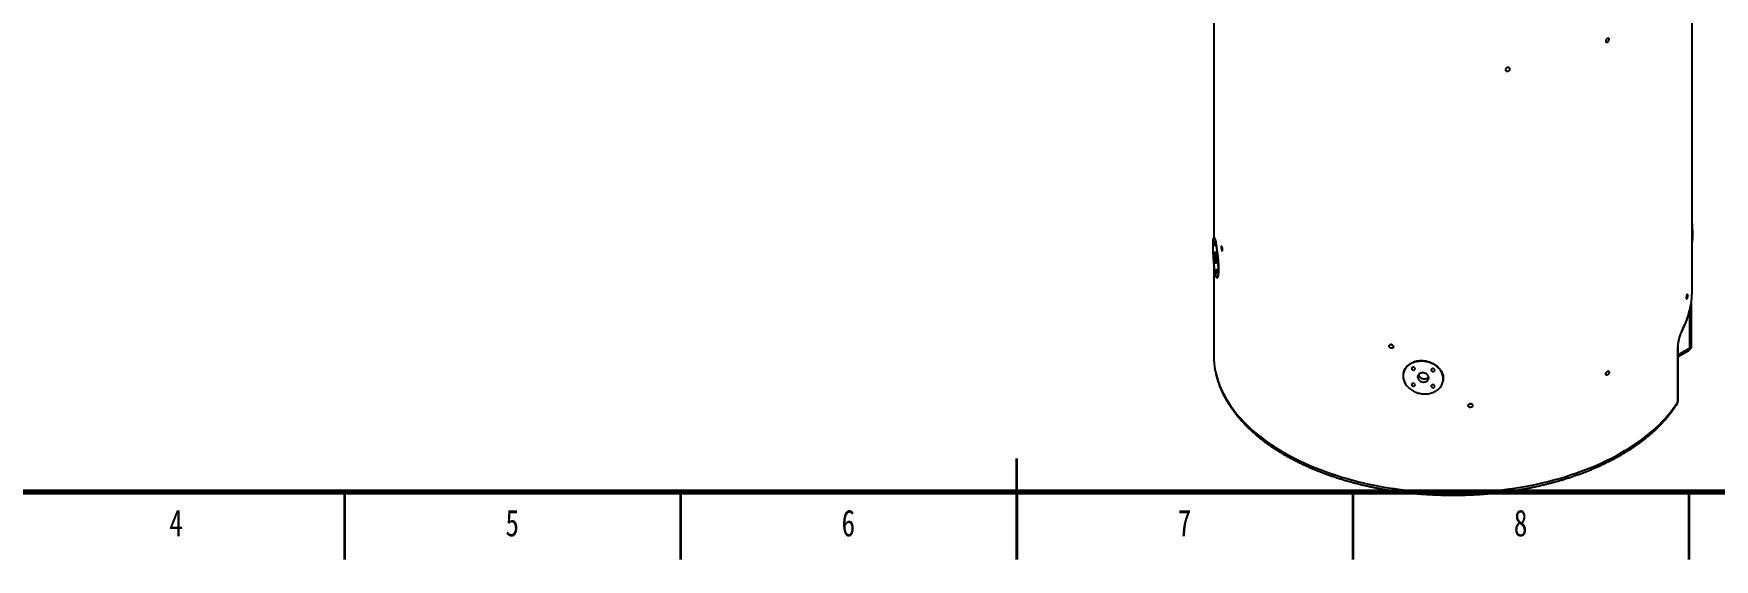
# Model space of a CAD drawing. Header units: millimetres. Extents: x -12403 to 8666, y -15213 to 13435.
# Drawn here: x -5030 to 2696, y -6254 to -3836 of the extents above; entities that cross this region are included whole.
import ezdxf

# ---------------------------------------------------------------- set-up
doc = ezdxf.new("R2010")
doc.units = ezdxf.units.MM
doc.styles.add('SLDTEXTSTYLE1', font='TXT', dxfattribs={"width": 0.75})

msp = doc.modelspace()

# ---------------------------------------------------------------- linework, layer by layer
at = {"color": 7, "linetype": 'Continuous', "lineweight": 25}
for p, q in [((394.31, -3110.87), (394.31, -4775.94)), ((2593.36, -5018.62), (2593.36, -3110.87)), ((2210.09, -3858.74), (2210.08, -3858.73)), ((2198.47, -3875.75), (2198.49, -3875.76)), ((1736.33, -4004.51), (1736.34, -4004.53)), ((1755.42, -3996.75), (1755.41, -3996.73)), ((397.46, -4773.61), (396.15, -4773.7)), ((429.85, -4814.45), (429.83, -4814.45)), ((432.96, -4834.81), (432.98, -4834.81)), ((394.31, -4877.87), (394.31, -5312.98)), ((409.51, -4958.62), (410.82, -4958.53)), ((2568.07, -5055.66), (2569.05, -5055.78)), ((2571.56, -5035.33), (2570.58, -5035.21)), ((2590.85, -5270.57), (2590.85, -5062.42)), ((394.31, -5312.98), (394.37, -5319.26)), ((1201.36, -5270.17), (1201.35, -5270.2)), ((1220.05, -5278.83), (1220.06, -5278.81)), ((2527.56, -5529.27), (2527.56, -5276.96)), ((2529.1, -5524.2), (2529.1, -5271.89)), ((2529.1, -5321.09), (2577.97, -5292.88)), ((1267.16, -5395.35), (1266.69, -5397.52)), ((2198.47, -5406.43), (2198.49, -5406.44)), ((2210.09, -5389.42), (2210.08, -5389.41)), ((1447.89, -5436.8), (1448.36, -5434.64)), ((1564.33, -5547.8), (1564.33, -5547.82)), ((1584.77, -5545.22), (1584.76, -5545.19))]:
    msp.add_line(p, q, dxfattribs=at)
at = {"color": 8, "linetype": 'Continuous', "lineweight": 25}
for p, q in [((2583.31, -5281.09), (2583.31, -5106.23)), ((2529.1, -5312.38), (2583.31, -5281.09))]:
    msp.add_line(p, q, dxfattribs=at)
at = {"color": 7, "linetype": 'Continuous', "lineweight": 35}
for p, q in [((-511.06, -6253.77), (-511.06, -5790.27)), ((-3601.06, -5944.77), (-3601.06, -6253.77)), ((-2056.06, -5944.77), (-2056.06, -6253.77)), ((-511.06, -5944.77), (-511.06, -6253.77)), ((1033.94, -5944.77), (1033.94, -6253.77)), ((2578.94, -5944.77), (2578.94, -6253.77))]:
    msp.add_line(p, q, dxfattribs=at)
at = {"color": 7, "linetype": 'Continuous', "lineweight": 70}
msp.add_line((8357.24, -5944.77), (-9379.36, -5944.77), dxfattribs=at)
at = {"color": 7, "linetype": 'Continuous', "lineweight": 25, "flags": 128}
for points in [[(2204.29, -3858.84), (2202.76, -3859.75), (2201.28, -3860.95), (2199.92, -3862.39), (2198.73, -3864.02), (2197.75, -3865.77), (2197.03, -3867.58), (2196.58, -3869.37), (2196.43, -3871.09), (2196.58, -3872.66), (2197.03, -3874.02), (2197.75, -3875.11), (2198.73, -3875.91), (2199.92, -3876.37), (2201.28, -3876.49), (2202.76, -3876.25), (2204.29, -3875.66)], [(2204.29, -3875.66), (2205.82, -3874.75), (2207.3, -3873.55), (2208.66, -3872.11), (2209.85, -3870.48), (2210.83, -3868.73), (2211.55, -3866.92), (2212, -3865.12), (2212.15, -3863.41), (2212, -3861.84), (2211.55, -3860.48), (2210.83, -3859.38), (2209.85, -3858.58), (2208.66, -3858.12), (2207.3, -3858.01), (2205.82, -3858.25), (2204.29, -3858.84)], [(1745.88, -3992.23), (1743.92, -3992.66), (1742.04, -3993.39), (1740.31, -3994.41), (1738.79, -3995.66), (1737.54, -3997.1), (1736.62, -3998.68), (1736.05, -4000.34), (1735.85, -4002.01), (1736.05, -4003.62), (1736.62, -4005.12), (1737.54, -4006.45), (1738.79, -4007.55), (1740.31, -4008.39), (1742.04, -4008.94), (1743.92, -4009.16), (1745.88, -4009.05)], [(1745.88, -4009.05), (1747.84, -4008.63), (1749.72, -4007.89), (1751.45, -4006.88), (1752.97, -4005.63), (1754.22, -4004.18), (1755.14, -4002.6), (1755.71, -4000.95), (1755.91, -3999.28), (1755.71, -3997.67), (1755.14, -3996.17), (1754.22, -3994.84), (1752.97, -3993.73), (1751.45, -3992.89), (1749.72, -3992.35), (1747.84, -3992.13), (1745.88, -3992.23)], [(2593.36, -4798.73), (2593.72, -4797.67), (2594.17, -4795.96), (2594.57, -4793.9), (2594.94, -4791.5), (2595.27, -4788.78), (2595.56, -4785.74), (2595.8, -4782.4), (2596, -4778.76), (2596.16, -4774.85), (2596.27, -4770.67), (2596.34, -4766.25), (2596.36, -4761.61), (2596.34, -4756.75), (2596.27, -4751.7), (2596.16, -4746.48), (2596, -4741.11), (2595.8, -4735.62), (2595.56, -4730.01), (2595.27, -4724.32), (2594.94, -4718.57), (2594.57, -4712.78), (2594.17, -4706.97), (2593.72, -4701.17), (2593.36, -4696.8)], [(402.83, -4941.86), (402.1, -4938.37), (401.38, -4934.6), (400.67, -4930.57), (399.96, -4926.27), (399.27, -4921.74), (398.59, -4916.99), (397.92, -4912.04), (397.28, -4906.91), (396.66, -4901.62), (396.06, -4896.19), (395.49, -4890.64), (394.95, -4884.99), (394.43, -4879.27), (393.96, -4873.5), (393.51, -4867.69), (393.11, -4861.89), (392.74, -4856.1), (392.41, -4850.34), (392.12, -4844.66), (391.88, -4839.05), (391.68, -4833.55), (391.52, -4828.19), (391.4, -4822.97), (391.34, -4817.92), (391.31, -4813.06), (391.34, -4808.41), (391.4, -4803.99), (391.52, -4799.82), (391.68, -4795.91), (391.88, -4792.27), (392.12, -4788.93), (392.41, -4785.89), (392.74, -4783.16), (393.11, -4780.77), (393.51, -4778.71), (393.96, -4777), (394.43, -4775.64), (394.95, -4774.63), (395.49, -4773.99), (396.06, -4773.71), (396.66, -4773.8), (397.28, -4774.25), (397.92, -4775.06), (398.59, -4776.24), (399.27, -4777.76), (399.96, -4779.64), (400.67, -4781.86), (401.38, -4784.41), (402.1, -4787.28), (402.83, -4790.47)], [(396.15, -4798.2), (396.17, -4796.86), (396.24, -4795.81), (396.36, -4795.09), (396.51, -4794.74), (396.69, -4794.76), (396.9, -4795.17), (397.12, -4795.94), (397.34, -4797.04), (397.55, -4798.42), (397.75, -4800), (397.92, -4801.72), (398.05, -4803.49), (398.14, -4805.24), (398.19, -4806.88), (398.19, -4808.34), (398.14, -4809.54), (398.05, -4810.43), (397.92, -4810.97), (397.75, -4811.14), (397.55, -4810.92), (397.34, -4810.32), (397.12, -4809.38), (396.9, -4808.14), (396.69, -4806.65), (396.51, -4804.99), (396.36, -4803.23), (396.24, -4801.46), (396.17, -4799.76), (396.15, -4798.2)], [(399.63, -4851.41), (399.65, -4849.03), (399.72, -4846.89), (399.83, -4845.01), (399.98, -4843.44), (400.17, -4842.18), (400.4, -4841.26), (400.67, -4840.69), (400.96, -4840.48), (401.28, -4840.63), (401.62, -4841.13), (401.98, -4841.99), (402.35, -4843.19), (402.73, -4844.71), (403.11, -4846.53), (403.48, -4848.63), (403.85, -4850.97), (404.2, -4853.52), (404.53, -4856.26), (404.84, -4859.13), (405.12, -4862.1), (405.37, -4865.13), (405.58, -4868.17), (405.75, -4871.18), (405.88, -4874.13), (405.97, -4876.96), (406.02, -4879.64), (406.02, -4882.13), (405.97, -4884.4), (405.88, -4886.41), (405.75, -4888.14), (405.58, -4889.56), (405.37, -4890.65), (405.12, -4891.39), (404.84, -4891.78), (404.53, -4891.82), (404.2, -4891.49), (403.85, -4890.8), (403.48, -4889.78), (403.11, -4888.42), (402.73, -4886.74), (402.35, -4884.78), (401.98, -4882.56), (401.62, -4880.1), (401.28, -4877.45), (400.96, -4874.65), (400.67, -4871.72), (400.4, -4868.72), (400.17, -4865.67), (399.98, -4862.64), (399.83, -4859.66), (399.72, -4856.76), (399.65, -4854), (399.63, -4851.41)], [(402.83, -4790.47), (403.55, -4793.95), (404.27, -4797.72), (404.98, -4801.76), (405.69, -4806.05), (406.38, -4810.58), (407.06, -4815.33), (407.73, -4820.28), (408.37, -4825.41), (408.99, -4830.71), (409.59, -4836.14), (410.16, -4841.69), (410.71, -4847.33), (411.22, -4853.06), (411.7, -4858.83), (412.14, -4864.63), (412.55, -4870.44), (412.91, -4876.23), (413.24, -4881.98), (413.53, -4887.67), (413.77, -4893.27), (413.98, -4898.77), (414.13, -4904.14), (414.25, -4909.36), (414.32, -4914.41), (414.34, -4919.26), (414.32, -4923.91), (414.25, -4928.33), (414.13, -4932.51), (413.98, -4936.42), (413.77, -4940.05), (413.53, -4943.4), (413.24, -4946.44), (412.91, -4949.16), (412.55, -4951.56), (412.14, -4953.61), (411.7, -4955.33), (411.22, -4956.69), (410.71, -4957.69), (410.16, -4958.33), (409.59, -4958.61), (408.99, -4958.53), (408.37, -4958.07), (407.73, -4957.26), (407.06, -4956.09), (406.38, -4954.56), (405.69, -4952.68), (404.98, -4950.47), (404.27, -4947.91), (403.55, -4945.04), (402.83, -4941.86)], [(407.46, -4850.35), (407.48, -4849.01), (407.55, -4847.96), (407.66, -4847.24), (407.82, -4846.88), (408, -4846.91), (408.21, -4847.32), (408.42, -4848.09), (408.64, -4849.19), (408.86, -4850.56), (409.05, -4852.15), (409.22, -4853.87), (409.36, -4855.64), (409.45, -4857.39), (409.5, -4859.03), (409.5, -4860.49), (409.45, -4861.69), (409.36, -4862.58), (409.22, -4863.12), (409.05, -4863.29), (408.86, -4863.07), (408.64, -4862.47), (408.42, -4861.53), (408.21, -4860.29), (408, -4858.8), (407.82, -4857.14), (407.66, -4855.38), (407.55, -4853.61), (407.48, -4851.9), (407.46, -4850.35)], [(431.4, -4816.22), (430.88, -4815.26), (430.38, -4814.66), (429.92, -4814.45), (429.52, -4814.62), (429.19, -4815.18), (428.94, -4816.11), (428.79, -4817.36), (428.74, -4818.89), (428.79, -4820.64), (428.94, -4822.54), (429.19, -4824.53), (429.52, -4826.52), (429.92, -4828.43), (430.38, -4830.2), (430.88, -4831.76), (431.4, -4833.04)], [(431.4, -4833.04), (431.91, -4834), (432.41, -4834.6), (432.87, -4834.82), (433.27, -4834.64), (433.6, -4834.08), (433.85, -4833.16), (434, -4831.91), (434.05, -4830.38), (434, -4828.63), (433.85, -4826.72), (433.6, -4824.74), (433.27, -4822.75), (432.87, -4820.83), (432.41, -4819.06), (431.91, -4817.5), (431.4, -4816.22)], [(396.15, -4872.54), (396.17, -4871.2), (396.24, -4870.15), (396.36, -4869.43), (396.51, -4869.07), (396.69, -4869.1), (396.9, -4869.51), (397.12, -4870.28), (397.34, -4871.38), (397.55, -4872.75), (397.75, -4874.34), (397.92, -4876.06), (398.05, -4877.83), (398.14, -4879.58), (398.19, -4881.22), (398.19, -4882.68), (398.14, -4883.88), (398.05, -4884.77), (397.92, -4885.31), (397.75, -4885.47), (397.55, -4885.25), (397.34, -4884.66), (397.12, -4883.72), (396.9, -4882.48), (396.69, -4880.99), (396.51, -4879.33), (396.36, -4877.57), (396.24, -4875.8), (396.17, -4874.09), (396.15, -4872.54)], [(407.46, -4924.69), (407.48, -4923.35), (407.55, -4922.3), (407.66, -4921.58), (407.82, -4921.22), (408, -4921.25), (408.21, -4921.66), (408.42, -4922.43), (408.64, -4923.53), (408.86, -4924.9), (409.05, -4926.49), (409.22, -4928.21), (409.36, -4929.98), (409.45, -4931.73), (409.5, -4933.37), (409.5, -4934.83), (409.45, -4936.03), (409.36, -4936.92), (409.22, -4937.46), (409.05, -4937.62), (408.86, -4937.4), (408.64, -4936.81), (408.42, -4935.87), (408.21, -4934.63), (408, -4933.14), (407.82, -4931.48), (407.66, -4929.72), (407.55, -4927.95), (407.48, -4926.24), (407.46, -4924.69)], [(2568.16, -5051.37), (2568.2, -5049.68), (2568.32, -5047.83), (2568.5, -5045.9), (2568.76, -5043.96), (2569.06, -5042.08), (2569.42, -5040.32), (2569.8, -5038.76), (2570.2, -5037.43), (2570.61, -5036.41), (2571.01, -5035.71), (2571.38, -5035.37), (2571.71, -5035.39), (2571.99, -5035.79), (2572.21, -5036.53), (2572.36, -5037.61), (2572.44, -5038.97), (2572.44, -5040.57), (2572.36, -5042.35), (2572.21, -5044.24), (2571.99, -5046.18), (2571.71, -5048.1), (2571.38, -5049.93), (2571.01, -5051.6), (2570.61, -5053.05), (2570.2, -5054.24), (2569.8, -5055.1), (2569.42, -5055.62), (2569.06, -5055.78), (2568.76, -5055.57), (2568.5, -5055), (2568.32, -5054.08), (2568.2, -5052.86), (2568.16, -5051.37)], [(1210.7, -5282.92), (1208.76, -5282.46), (1206.89, -5281.7), (1205.17, -5280.66), (1203.66, -5279.38), (1202.42, -5277.91), (1201.5, -5276.32), (1200.94, -5274.65), (1200.75, -5272.98), (1200.94, -5271.37), (1201.5, -5269.88), (1202.42, -5268.57), (1203.66, -5267.48), (1205.17, -5266.67), (1206.89, -5266.16), (1208.76, -5265.97), (1210.7, -5266.1)], [(1210.7, -5266.1), (1212.64, -5266.56), (1214.51, -5267.33), (1216.23, -5268.37), (1217.74, -5269.65), (1218.97, -5271.11), (1219.89, -5272.71), (1220.46, -5274.38), (1220.65, -5276.05), (1220.46, -5277.66), (1219.89, -5279.15), (1218.97, -5280.46), (1217.74, -5281.54), (1216.23, -5282.36), (1214.51, -5282.87), (1212.64, -5283.06), (1210.7, -5282.92)], [(1357.29, -5341.47), (1351.51, -5341.2), (1345.76, -5341.23), (1340.05, -5341.56), (1334.41, -5342.19), (1328.87, -5343.12), (1323.43, -5344.34), (1318.13, -5345.84), (1312.98, -5347.63), (1308, -5349.69), (1303.22, -5352.02), (1298.66, -5354.6), (1294.32, -5357.44), (1290.24, -5360.5), (1286.42, -5363.79), (1282.87, -5367.29), (1279.63, -5370.99), (1276.68, -5374.87), (1274.06, -5378.92), (1271.77, -5383.12), (1269.81, -5387.45), (1268.2, -5391.9), (1266.94, -5396.45), (1266.03, -5401.08), (1265.49, -5405.78), (1265.31, -5410.52), (1265.49, -5415.28), (1266.03, -5420.06), (1266.94, -5424.82), (1268.2, -5429.55), (1269.81, -5434.23), (1271.77, -5438.85), (1274.06, -5443.38), (1276.68, -5447.8), (1279.63, -5452.11), (1282.87, -5456.28), (1286.42, -5460.29), (1290.24, -5464.13), (1294.32, -5467.79), (1298.66, -5471.25), (1303.22, -5474.49), (1308, -5477.51), (1312.98, -5480.29), (1318.13, -5482.82), (1323.43, -5485.09), (1328.87, -5487.1), (1334.41, -5488.83), (1340.05, -5490.27), (1345.76, -5491.43), (1351.51, -5492.29), (1357.29, -5492.86)], [(1320.3, -5377.32), (1320.11, -5375.86), (1319.54, -5374.44), (1318.63, -5373.13), (1317.42, -5371.98), (1315.95, -5371.06), (1314.31, -5370.41), (1312.56, -5370.04), (1310.8, -5370), (1309.1, -5370.26), (1307.53, -5370.83), (1306.19, -5371.67), (1305.12, -5372.76), (1304.37, -5374.02), (1303.99, -5375.42), (1303.99, -5376.87), (1304.37, -5378.32), (1305.12, -5379.69), (1306.19, -5380.93), (1307.53, -5381.97), (1309.1, -5382.76), (1310.8, -5383.27), (1312.56, -5383.48), (1314.31, -5383.37), (1315.95, -5382.95), (1317.42, -5382.24), (1318.63, -5381.27), (1319.54, -5380.09), (1320.11, -5378.75), (1320.3, -5377.32)], [(1382.84, -5419.01), (1382.66, -5416.51), (1382.13, -5414.02), (1381.24, -5411.57), (1380.02, -5409.2), (1378.48, -5406.95), (1376.64, -5404.83), (1374.54, -5402.9), (1372.19, -5401.16), (1369.63, -5399.64), (1366.89, -5398.37), (1364.02, -5397.37), (1361.06, -5396.64), (1358.05, -5396.2), (1355.02, -5396.06), (1352.03, -5396.21), (1349.11, -5396.65), (1346.3, -5397.39), (1343.65, -5398.4), (1341.19, -5399.67), (1338.96, -5401.19), (1336.98, -5402.94), (1335.29, -5404.88), (1333.91, -5407), (1332.85, -5409.26), (1332.14, -5411.63), (1331.78, -5414.07), (1331.78, -5416.57), (1332.14, -5419.07), (1332.85, -5421.54), (1333.91, -5423.95), (1335.29, -5426.27), (1336.98, -5428.45), (1338.96, -5430.48), (1341.19, -5432.33), (1343.65, -5433.96), (1346.3, -5435.35), (1349.11, -5436.49), (1352.03, -5437.36), (1355.02, -5437.94), (1358.05, -5438.23), (1361.06, -5438.23), (1364.02, -5437.93), (1366.89, -5437.34), (1369.63, -5436.47), (1372.19, -5435.32), (1374.54, -5433.92), (1376.64, -5432.29), (1378.48, -5430.44), (1380.02, -5428.41), (1381.24, -5426.21), (1382.13, -5423.9), (1382.66, -5421.48), (1382.84, -5419.01)], [(1335.43, -5404.7), (1336.05, -5406.79), (1337.11, -5409.2), (1338.49, -5411.52), (1340.18, -5413.7), (1342.15, -5415.73), (1344.39, -5417.58), (1346.85, -5419.21), (1349.5, -5420.6), (1352.3, -5421.74), (1355.22, -5422.61), (1358.22, -5423.19), (1361.24, -5423.48), (1364.26, -5423.48), (1367.22, -5423.18), (1370.09, -5422.59), (1372.82, -5421.72), (1375.38, -5420.57), (1377.73, -5419.17), (1379.84, -5417.54), (1381.68, -5415.69), (1382.35, -5414.87)], [(1357.29, -5492.86), (1363.07, -5493.12), (1368.82, -5493.09), (1374.53, -5492.76), (1380.16, -5492.13), (1385.71, -5491.21), (1391.15, -5489.99), (1396.45, -5488.48), (1401.6, -5486.7), (1406.58, -5484.63), (1411.36, -5482.31), (1415.92, -5479.72), (1420.26, -5476.89), (1424.34, -5473.82), (1428.16, -5470.53), (1431.71, -5467.03), (1434.95, -5463.33), (1437.89, -5459.45), (1440.52, -5455.4), (1442.81, -5451.21), (1444.77, -5446.87), (1446.38, -5442.42), (1447.64, -5437.87), (1448.55, -5433.24), (1449.09, -5428.55), (1449.27, -5423.81), (1449.09, -5419.04), (1448.55, -5414.27), (1447.64, -5409.51), (1446.38, -5404.78), (1444.77, -5400.09), (1442.81, -5395.48), (1440.52, -5390.95), (1437.89, -5386.52), (1434.95, -5382.22), (1431.71, -5378.05), (1428.16, -5374.03), (1424.34, -5370.19), (1420.26, -5366.53), (1415.92, -5363.08), (1411.36, -5359.83), (1406.58, -5356.81), (1401.6, -5354.03), (1396.45, -5351.5), (1391.15, -5349.23), (1385.71, -5347.23), (1380.16, -5345.5), (1374.53, -5344.06), (1368.82, -5342.9), (1363.07, -5342.04), (1357.29, -5341.47)], [(1410.63, -5383.85), (1410.44, -5382.39), (1409.88, -5380.97), (1408.97, -5379.66), (1407.75, -5378.51), (1406.29, -5377.59), (1404.64, -5376.93), (1402.9, -5376.57), (1401.13, -5376.52), (1399.43, -5376.79), (1397.87, -5377.36), (1396.52, -5378.2), (1395.45, -5379.28), (1394.71, -5380.55), (1394.33, -5381.94), (1394.33, -5383.4), (1394.71, -5384.85), (1395.45, -5386.22), (1396.52, -5387.46), (1397.87, -5388.49), (1399.43, -5389.29), (1401.13, -5389.8), (1402.9, -5390.01), (1404.64, -5389.9), (1406.29, -5389.48), (1407.75, -5388.77), (1408.97, -5387.8), (1409.88, -5386.62), (1410.44, -5385.28), (1410.63, -5383.85)], [(2204.29, -5406.35), (2202.76, -5406.93), (2201.28, -5407.18), (2199.92, -5407.06), (2198.73, -5406.6), (2197.75, -5405.8), (2197.03, -5404.7), (2196.58, -5403.34), (2196.43, -5401.78), (2196.58, -5400.06), (2197.03, -5398.27), (2197.75, -5396.46), (2198.73, -5394.7), (2199.92, -5393.08), (2201.28, -5391.63), (2202.76, -5390.44), (2204.29, -5389.52)], [(2204.29, -5389.52), (2205.82, -5388.94), (2207.3, -5388.69), (2208.66, -5388.81), (2209.85, -5389.27), (2210.83, -5390.07), (2211.55, -5391.17), (2212, -5392.53), (2212.15, -5394.09), (2212, -5395.81), (2211.55, -5397.6), (2210.83, -5399.41), (2209.85, -5401.16), (2208.66, -5402.79), (2207.3, -5404.23), (2205.82, -5405.43), (2204.29, -5406.35)], [(1320.3, -5451.66), (1320.11, -5450.2), (1319.54, -5448.78), (1318.63, -5447.47), (1317.42, -5446.32), (1315.95, -5445.4), (1314.31, -5444.74), (1312.56, -5444.38), (1310.8, -5444.33), (1309.1, -5444.6), (1307.53, -5445.17), (1306.19, -5446.01), (1305.12, -5447.09), (1304.37, -5448.36), (1303.99, -5449.75), (1303.99, -5451.21), (1304.37, -5452.66), (1305.12, -5454.03), (1306.19, -5455.27), (1307.53, -5456.31), (1309.1, -5457.1), (1310.8, -5457.61), (1312.56, -5457.82), (1314.31, -5457.71), (1315.95, -5457.29), (1317.42, -5456.58), (1318.63, -5455.61), (1319.54, -5454.43), (1320.11, -5453.09), (1320.3, -5451.66)], [(1410.63, -5458.19), (1410.44, -5456.73), (1409.88, -5455.31), (1408.97, -5453.99), (1407.75, -5452.85), (1406.29, -5451.93), (1404.64, -5451.27), (1402.9, -5450.91), (1401.13, -5450.86), (1399.43, -5451.13), (1397.87, -5451.69), (1396.52, -5452.54), (1395.45, -5453.62), (1394.71, -5454.89), (1394.33, -5456.28), (1394.33, -5457.74), (1394.71, -5459.18), (1395.45, -5460.56), (1396.52, -5461.79), (1397.87, -5462.83), (1399.43, -5463.63), (1401.13, -5464.14), (1402.9, -5464.35), (1404.64, -5464.24), (1406.29, -5463.82), (1407.75, -5463.11), (1408.97, -5462.14), (1409.88, -5460.96), (1410.44, -5459.62), (1410.63, -5458.19)], [(1574.55, -5554.93), (1572.54, -5554.85), (1570.62, -5554.46), (1568.84, -5553.76), (1567.29, -5552.78), (1566.01, -5551.56), (1565.06, -5550.14), (1564.47, -5548.59), (1564.28, -5546.96), (1564.47, -5545.31), (1565.06, -5543.7), (1566.01, -5542.21), (1567.29, -5540.88), (1568.84, -5539.77), (1570.62, -5538.92), (1572.54, -5538.36), (1574.55, -5538.11)], [(1574.55, -5538.11), (1576.55, -5538.19), (1578.48, -5538.58), (1580.26, -5539.28), (1581.81, -5540.26), (1583.09, -5541.48), (1584.04, -5542.9), (1584.62, -5544.45), (1584.82, -5546.08), (1584.62, -5547.73), (1584.04, -5549.34), (1583.09, -5550.83), (1581.81, -5552.16), (1580.26, -5553.27), (1578.48, -5554.12), (1576.55, -5554.68), (1574.55, -5554.93)]]:
    msp.add_lwpolyline(points, dxfattribs=at)
at = {"color": 8, "linetype": 'Continuous', "lineweight": 25, "flags": 128}
for points in [[(2546.17, -5202.59), (2551.9, -5191.29), (2557.27, -5179.92), (2562.27, -5168.5), (2566.91, -5157.02), (2571.17, -5145.5), (2575.07, -5133.94), (2578.59, -5122.33), (2581.74, -5110.69), (2584.51, -5099.02), (2586.9, -5087.32), (2588.93, -5075.6), (2590.57, -5063.85), (2591.83, -5052.09), (2592.72, -5040.32), (2593.23, -5028.54), (2593.36, -5018.62)], [(394.37, -5319.26), (394.38, -5319.89), (395.07, -5336.55), (396.52, -5353.19), (398.73, -5369.81), (401.69, -5386.39), (405.41, -5402.91), (409.87, -5419.38), (415.08, -5435.77), (421.04, -5452.07), (427.73, -5468.28), (435.16, -5484.39), (443.32, -5500.37), (452.2, -5516.23), (461.81, -5531.94), (472.12, -5547.51), (483.14, -5562.91), (494.85, -5578.14), (507.25, -5593.19), (520.33, -5608.04), (534.09, -5622.7), (548.5, -5637.13), (563.57, -5651.35), (579.28, -5665.33), (595.61, -5679.07), (612.57, -5692.56), (630.13, -5705.78), (648.29, -5718.73), (667.04, -5731.41), (686.35, -5743.79), (706.22, -5755.88), (726.63, -5767.67), (747.57, -5779.14), (769.03, -5790.29), (790.98, -5801.11), (813.42, -5811.59), (836.33, -5821.73), (859.69, -5831.52), (883.49, -5840.95), (907.71, -5850.02), (932.33, -5858.71), (957.34, -5867.04), (982.72, -5874.98), (1008.45, -5882.53), (1034.52, -5889.69), (1060.9, -5896.45), (1087.58, -5902.81), (1114.55, -5908.76), (1141.77, -5914.31), (1169.24, -5919.43), (1196.93, -5924.14), (1224.82, -5928.43), (1252.9, -5932.3), (1281.15, -5935.74), (1309.54, -5938.74), (1338.06, -5941.32), (1366.68, -5943.47), (1395.4, -5945.18), (1424.18, -5946.45), (1453.01, -5947.29), (1481.87, -5947.69), (1510.74, -5947.65), (1539.59, -5947.17), (1568.42, -5946.26), (1597.19, -5944.91), (1625.89, -5943.13), (1654.5, -5940.91), (1683, -5938.26), (1711.37, -5935.18), (1739.59, -5931.67), (1767.64, -5927.73), (1795.5, -5923.37), (1823.15, -5918.59), (1850.57, -5913.39), (1877.75, -5907.77), (1904.67, -5901.75), (1931.3, -5895.32), (1957.63, -5888.49), (1983.64, -5881.27), (2009.32, -5873.65), (2034.64, -5865.64), (2059.58, -5857.26), (2084.14, -5848.49), (2108.28, -5839.36), (2132.01, -5829.87), (2155.29, -5820.02), (2178.12, -5809.82), (2200.48, -5799.28), (2222.35, -5788.4), (2243.72, -5777.2), (2264.57, -5765.68), (2284.89, -5753.84), (2304.67, -5741.7), (2323.88, -5729.26), (2342.53, -5716.54), (2360.59, -5703.54), (2378.05, -5690.27), (2394.9, -5676.74), (2411.13, -5662.96), (2426.73, -5648.94), (2441.68, -5634.68), (2455.99, -5620.21), (2469.63, -5605.52), (2482.59, -5590.63), (2494.88, -5575.55), (2506.47, -5560.29), (2517.37, -5544.86), (2527.56, -5529.27)], [(2583.31, -5281.09), (2583.17, -5283.54), (2582.78, -5285.81), (2582.12, -5287.86), (2581.22, -5289.65), (2580.08, -5291.17), (2578.73, -5292.38), (2577.97, -5292.88)], [(2583.31, -5281.09), (2585.14, -5279.91), (2586.75, -5278.62), (2588.11, -5277.24), (2589.21, -5275.79), (2590.04, -5274.28), (2590.58, -5272.72), (2590.83, -5271.14), (2590.85, -5270.57)]]:
    msp.add_lwpolyline(points, dxfattribs=at)
at = {"color": 8, "linetype": 'Continuous', "lineweight": 25}
for centre, radius, start, end in [((2529.85, -5202.72), 16.31, 332.349475, 0.430557), ((2519.66, -5271.79), 9.45, 326.805816, 359.410441), ((2511.5, -5529.45), 16.07, 328.262719, 0.628095), ((2519.66, -5524.1), 9.45, 326.806665, 359.351019)]:
    msp.add_arc(centre, radius, start, end, dxfattribs=at)
at = {"color": 7, "linetype": 'Continuous', "lineweight": 25}
for centre, start in [((2565.1, -5270.57), 299.997312), ((2503.35, -5524.2), 327.878181)]:
    msp.add_arc(centre, 25.75, start, 0, dxfattribs=at)
for points, knots in [([(2204.29, -3858.84), (2203.99, -3859), (2202.8, -3859.62), (2200.78, -3861.26), (2198.58, -3863.99), (2197.03, -3867.09), (2196.29, -3870.23), (2196.48, -3872.98), (2197.28, -3874.89), (2198.23, -3875.44), (2198.55, -3875.62)], [0, 0, 0, 0, 0.05040085, 0.19632941, 0.34226085, 0.48820464, 0.63414187, 0.78006734, 0.92599731, 1, 1, 1, 1]), ([(2210.03, -3858.8), (2209.53, -3858.51), (2208.41, -3857.85), (2206.32, -3857.99), (2204.87, -3858.6), (2204.29, -3858.84)], [0, 0, 0, 0, 0.3271385, 0.7330092, 1, 1, 1, 1]), ([(1745.88, -3992.23), (1745.49, -3992.3), (1743.98, -3992.55), (1741.4, -3993.55), (1738.61, -3995.59), (1736.62, -3998.21), (1735.76, -4001.07), (1735.73, -4003.28), (1736.32, -4004.27), (1736.43, -4004.46)], [0, 0, 0, 0, 0.0618277, 0.2408368, 0.4198541, 0.5988847, 0.7779065, 0.9569145, 1, 1, 1, 1]), ([(1755.37, -3996.74), (1755.36, -3996.68), (1755.17, -3995.71), (1753.78, -3994.21), (1751.31, -3992.63), (1748.48, -3992.02), (1746.62, -3992.17), (1745.88, -3992.23)], [0, 0, 0, 0, 0.0187999, 0.287041, 0.5552821, 0.8235326, 1, 1, 1, 1]), ([(402.83, -4790.47), (402.4, -4788.54), (401.55, -4784.72), (400.42, -4780.31), (399.41, -4776.91), (398.53, -4774.69), (397.88, -4773.62), (397.57, -4773.73), (397.47, -4773.76)], [0, 0, 0, 0, 0.1846231, 0.3654187, 0.5467904, 0.7275895, 0.9086162, 1, 1, 1, 1]), ([(410.81, -4958.38), (411.06, -4958.39), (411.81, -4958.41), (412.98, -4957.16), (414.27, -4954.76), (415.43, -4951.19), (416.42, -4946.53), (417.22, -4940.87), (417.8, -4934.33), (418.14, -4927.03), (418.26, -4919.01), (418.14, -4910.26), (417.78, -4900.89), (417.19, -4891.08), (416.38, -4880.96), (415.38, -4870.66), (414.22, -4860.3), (412.92, -4850.01), (411.52, -4839.91), (410.05, -4830.12), (408.54, -4820.8), (407.03, -4812.02), (405.55, -4803.96), (404.14, -4796.66), (403.26, -4792.53), (402.83, -4790.47)], [0, 0, 0, 0, 0.02326321, 0.06778376, 0.11244606, 0.15696648, 0.20155211, 0.24627993, 0.29086467, 0.33408777, 0.37731063, 0.42173464, 0.46630074, 0.51072497, 0.55514404, 0.59970446, 0.64412417, 0.68864344, 0.73330397, 0.77782285, 0.82240855, 0.86713679, 0.91172157, 0.95586081, 1, 1, 1, 1]), ([(429.85, -4814.5), (430.08, -4814.53), (430.54, -4814.59), (431.1, -4815.66), (431.4, -4816.22)], [0, 0, 0, 0, 0.482972, 1, 1, 1, 1]), ([(431.4, -4816.22), (431.4, -4816.24), (431.71, -4816.91), (432.32, -4818.57), (433.12, -4821.7), (433.74, -4825.16), (434.04, -4828.14), (434.13, -4830.79), (433.99, -4832.97), (433.58, -4834.52), (433.15, -4834.65), (432.96, -4834.71)], [0, 0, 0, 0, 0.0042865, 0.1386432, 0.2729992, 0.407361, 0.5417235, 0.6258548, 0.7602121, 0.8945718, 1, 1, 1, 1]), ([(2544.32, -5210.25), (2545.32, -5208.33), (2548.17, -5202.84), (2552.63, -5193.74), (2557.61, -5182.91), (2562.26, -5172.04), (2566.6, -5161.13), (2570.61, -5150.17), (2574.29, -5139.18), (2577.66, -5128.16), (2580.7, -5117.11), (2583.41, -5106.03), (2585.8, -5094.92), (2587.87, -5083.8), (2589.6, -5072.67), (2591.02, -5061.51), (2592.11, -5050.35), (2592.86, -5039.18), (2593.3, -5028.59), (2593.33, -5021.72), (2593.34, -5018.57)], [0, 0, 0, 0, 0.0311095, 0.0890589, 0.146959, 0.2047966, 0.2625711, 0.3202831, 0.3779331, 0.4355226, 0.493054, 0.55053, 0.607954, 0.6653302, 0.7226634, 0.7799587, 0.8372219, 0.8944592, 0.9516773, 1, 1, 1, 1]), ([(2570.57, -5035.31), (2570.54, -5035.27), (2570.33, -5035.07), (2569.81, -5035.84), (2569.09, -5037.6), (2568.38, -5040.33), (2567.77, -5043.62), (2567.33, -5047.12), (2567.13, -5050.42), (2567.17, -5053.19), (2567.48, -5054.98), (2567.81, -5055.78), (2568.05, -5055.62), (2568.08, -5055.6)], [0, 0, 0, 0, 0.0212778, 0.1286874, 0.2360918, 0.3434935, 0.4508966, 0.558306, 0.6657131, 0.7731165, 0.8805188, 0.9879236, 1, 1, 1, 1]), ([(2546.17, -5202.59), (2545.23, -5204.47), (2543.36, -5208.21), (2540.85, -5214.28), (2538.71, -5220.02), (2536.94, -5225.2), (2535.04, -5231.34), (2533.06, -5238.52), (2531.16, -5246.6), (2529.61, -5254.68), (2528.57, -5261.69), (2527.96, -5267.59), (2527.63, -5272.46), (2527.58, -5275.46), (2527.56, -5276.96)], [0, 0, 0, 0, 0.1104463, 0.2208688, 0.2918344, 0.3629633, 0.433898, 0.5309935, 0.6280441, 0.7211694, 0.8142565, 0.8761059, 0.938162, 1, 1, 1, 1]), ([(2529.11, -5271.88), (2529.11, -5271.86), (2529.1, -5271.17), (2529.14, -5269.58), (2529.25, -5267.12), (2529.44, -5264.41), (2529.73, -5261.5), (2530.11, -5258.45), (2530.58, -5255.27), (2531.13, -5251.98), (2531.78, -5248.58), (2532.52, -5245.1), (2533.33, -5241.58), (2534.21, -5238.08), (2535.16, -5234.61), (2536.15, -5231.22), (2537.18, -5227.92), (2538.24, -5224.76), (2539.31, -5221.76), (2540.38, -5218.95), (2541.43, -5216.36), (2542.45, -5214.02), (2543.4, -5212.02), (2544.02, -5210.77), (2544.28, -5210.29), (2544.29, -5210.28)], [0, 0, 0, 0, 0.0013988, 0.0406271, 0.081211, 0.1229317, 0.1655765, 0.2089935, 0.2522449, 0.2972095, 0.3433953, 0.3907309, 0.4390776, 0.4882345, 0.5380054, 0.5884644, 0.6394043, 0.6907744, 0.7425292, 0.7945456, 0.8465809, 0.8982706, 0.9492155, 0.998957, 1, 1, 1, 1]), ([(394.38, -5319.55), (394.46, -5323.02), (394.63, -5330.22), (395.3, -5341.13), (396.27, -5352.29), (397.58, -5363.43), (399.21, -5374.56), (401.17, -5385.67), (403.45, -5396.76), (406.05, -5407.83), (408.98, -5418.87), (412.23, -5429.88), (415.8, -5440.85), (419.69, -5451.79), (423.9, -5462.7), (428.44, -5473.55), (433.29, -5484.37), (438.46, -5495.13), (443.94, -5505.84), (449.74, -5516.5), (455.86, -5527.09), (462.29, -5537.62), (469.02, -5548.09), (476.07, -5558.48), (483.42, -5568.8), (491.07, -5579.05), (499.03, -5589.21), (507.28, -5599.29), (515.84, -5609.28), (524.68, -5619.19), (533.82, -5629), (543.24, -5638.71), (552.95, -5648.32), (562.94, -5657.83), (573.21, -5667.23), (583.75, -5676.53), (594.56, -5685.71), (605.65, -5694.78), (616.99, -5703.73), (628.6, -5712.56), (640.46, -5721.27), (652.58, -5729.86), (664.95, -5738.31), (677.56, -5746.64), (690.41, -5754.84), (703.5, -5762.9), (716.83, -5770.82), (730.38, -5778.61), (744.16, -5786.25), (758.16, -5793.75), (772.37, -5801.11), (786.8, -5808.32), (801.44, -5815.38), (816.28, -5822.29), (831.31, -5829.04), (846.55, -5835.65), (861.97, -5842.09), (877.57, -5848.38), (893.36, -5854.5), (909.33, -5860.47), (925.46, -5866.27), (941.76, -5871.91), (958.23, -5877.38), (974.84, -5882.68), (991.62, -5887.82), (1008.53, -5892.78), (1025.6, -5897.57), (1042.79, -5902.19), (1060.12, -5906.64), (1077.58, -5910.91), (1095.16, -5915), (1112.85, -5918.91), (1130.65, -5922.65), (1148.57, -5926.21), (1166.58, -5929.58), (1184.69, -5932.77), (1202.89, -5935.79), (1221.17, -5938.61), (1239.53, -5941.26), (1257.97, -5943.72), (1276.47, -5945.99), (1295.04, -5948.08), (1313.67, -5949.98), (1332.35, -5951.69), (1351.08, -5953.21), (1369.85, -5954.55), (1388.65, -5955.7), (1407.49, -5956.66), (1426.35, -5957.43), (1445.23, -5958.01), (1464.13, -5958.41), (1483.03, -5958.61), (1501.94, -5958.62), (1520.84, -5958.45), (1539.74, -5958.08), (1558.62, -5957.53), (1577.49, -5956.78), (1596.33, -5955.85), (1615.14, -5954.73), (1633.91, -5953.42), (1652.64, -5951.92), (1671.33, -5950.23), (1689.97, -5948.36), (1708.54, -5946.3), (1727.06, -5944.05), (1745.51, -5941.62), (1763.88, -5939), (1782.17, -5936.2), (1800.38, -5933.22), (1818.51, -5930.05), (1836.53, -5926.7), (1854.46, -5923.17), (1872.28, -5919.46), (1889.99, -5915.57), (1907.58, -5911.51), (1925.05, -5907.26), (1942.4, -5902.84), (1959.62, -5898.25), (1976.7, -5893.48), (1993.63, -5888.54), (2010.43, -5883.43), (2027.07, -5878.15), (2043.55, -5872.71), (2059.88, -5867.09), (2076.04, -5861.32), (2092.03, -5855.37), (2107.84, -5849.27), (2123.47, -5843.01), (2138.92, -5836.58), (2154.18, -5830.01), (2169.25, -5823.27), (2184.12, -5816.38), (2198.78, -5809.34), (2213.24, -5802.16), (2227.49, -5794.82), (2241.52, -5787.34), (2255.33, -5779.71), (2268.92, -5771.95), (2282.28, -5764.04), (2295.41, -5756), (2308.3, -5747.82), (2320.95, -5739.5), (2333.36, -5731.06), (2345.52, -5722.49), (2357.42, -5713.79), (2369.08, -5704.97), (2380.47, -5696.03), (2391.59, -5686.97), (2402.45, -5677.8), (2413.04, -5668.51), (2423.36, -5659.11), (2433.4, -5649.61), (2443.16, -5640), (2452.63, -5630.29), (2461.82, -5620.48), (2470.71, -5610.57), (2479.32, -5600.57), (2487.62, -5590.49), (2495.63, -5580.32), (2503.34, -5570.06), (2510.74, -5559.73), (2517.71, -5549.51), (2522.45, -5542.21), (2524.85, -5538.39), (2525.16, -5537.9)], [0, 0, 0, 0, 0.0056709, 0.0117529, 0.0178359, 0.0239205, 0.0300074, 0.0360974, 0.042191, 0.0482889, 0.0543915, 0.0604994, 0.0666129, 0.0727323, 0.078858, 0.0849901, 0.0911287, 0.0972739, 0.1034256, 0.1095839, 0.1157486, 0.1219195, 0.1280965, 0.1342792, 0.1404674, 0.1466608, 0.1528591, 0.159062, 0.1652691, 0.1714801, 0.1776947, 0.1839126, 0.1901333, 0.1963567, 0.2025823, 0.20881, 0.2150395, 0.2212704, 0.2275027, 0.233736, 0.2399701, 0.246205, 0.2524403, 0.2586759, 0.2649118, 0.2711477, 0.2773836, 0.2836193, 0.2898548, 0.2960899, 0.3023247, 0.308559, 0.3147928, 0.3210261, 0.3272588, 0.3334909, 0.3397224, 0.3459533, 0.3521835, 0.3584131, 0.3646421, 0.3708704, 0.377098, 0.383325, 0.3895514, 0.3957772, 0.4020023, 0.4082269, 0.4144508, 0.4206743, 0.4268971, 0.4331195, 0.4393413, 0.4455627, 0.4517836, 0.4580041, 0.4642241, 0.4704438, 0.4766631, 0.482882, 0.4891006, 0.495319, 0.501537, 0.5077549, 0.5139724, 0.5201898, 0.5264071, 0.5326242, 0.5388411, 0.545058, 0.5512748, 0.5574915, 0.5637083, 0.569925, 0.5761418, 0.5823586, 0.5885755, 0.5947925, 0.6010096, 0.6072269, 0.6134443, 0.619662, 0.6258799, 0.632098, 0.6383164, 0.6445351, 0.6507541, 0.6569735, 0.6631933, 0.6694135, 0.6756341, 0.6818551, 0.6880767, 0.6942987, 0.7005212, 0.7067443, 0.7129679, 0.7191921, 0.7254169, 0.7316424, 0.7378685, 0.7440952, 0.7503225, 0.7565506, 0.7627793, 0.7690087, 0.7752389, 0.7814697, 0.7877012, 0.7939334, 0.8001663, 0.8063998, 0.812634, 0.8188688, 0.8251042, 0.8313401, 0.8375766, 0.8438134, 0.8500507, 0.8562883, 0.8625261, 0.868764, 0.875002, 0.8812398, 0.8874773, 0.8937144, 0.8999509, 0.9061866, 0.9124214, 0.9186549, 0.924887, 0.9311174, 0.9373458, 0.943572, 0.9497957, 0.9560164, 0.9622341, 0.9684481, 0.9746584, 0.9808644, 0.9870659, 0.9932625, 0.9991213, 1, 1, 1, 1]), ([(1210.7, -5266.1), (1210.31, -5266.06), (1208.82, -5265.87), (1206.24, -5266.12), (1203.55, -5267.38), (1201.88, -5268.86), (1201.54, -5269.98), (1201.47, -5270.22)], [0, 0, 0, 0, 0.0953726, 0.371511, 0.64765, 0.9237976, 1, 1, 1, 1]), ([(1219.93, -5278.75), (1220.12, -5278.42), (1220.61, -5277.6), (1220.75, -5275.67), (1220.29, -5273.13), (1218.62, -5270.36), (1216.08, -5268.08), (1213.28, -5266.64), (1211.43, -5266.26), (1210.7, -5266.1)], [0, 0, 0, 0, 0.0721075, 0.1820642, 0.3576646, 0.5332652, 0.7088708, 0.8844807, 1, 1, 1, 1]), ([(1267.31, -5395.38), (1267.56, -5394.07), (1268.34, -5390.02), (1270.87, -5383.6), (1274.77, -5376.22), (1279.74, -5369.37), (1285.71, -5363.13), (1292.57, -5357.56), (1300.24, -5352.7), (1308.67, -5348.65), (1317.72, -5345.42), (1327.22, -5343.06), (1337.06, -5341.62), (1347.11, -5340.99), (1353.9, -5341.31), (1357.29, -5341.47)], [0, 0, 0, 0, 0.0387118, 0.1188182, 0.1991795, 0.2792873, 0.3595905, 0.4401486, 0.5204521, 0.6009599, 0.6817249, 0.7622319, 0.841406, 0.9208263, 1, 1, 1, 1]), ([(1357.29, -5341.47), (1357.45, -5341.48), (1361.04, -5341.75), (1368.08, -5342.6), (1378.27, -5344.71), (1388.22, -5347.68), (1397.77, -5351.48), (1406.83, -5356.06), (1415.29, -5361.37), (1423.01, -5367.39), (1429.93, -5374.01), (1435.94, -5381.17), (1440.94, -5388.81), (1444.9, -5396.82), (1447.72, -5405.02), (1449.39, -5413.3), (1449.92, -5421.64), (1449.55, -5428.79), (1448.56, -5433.08), (1448.21, -5434.6)], [0, 0, 0, 0, 0.0029638, 0.067144, 0.1315289, 0.1957099, 0.2598856, 0.3242651, 0.3884419, 0.452816, 0.517394, 0.5817676, 0.6462351, 0.7109085, 0.7753749, 0.8378725, 0.9003702, 0.9646038, 1, 1, 1, 1]), ([(2204.29, -5389.52), (2203.99, -5389.68), (2202.8, -5390.31), (2200.78, -5391.95), (2198.58, -5394.68), (2197.03, -5397.78), (2196.29, -5400.91), (2196.48, -5403.66), (2197.28, -5405.58), (2198.23, -5406.13), (2198.55, -5406.31)], [0, 0, 0, 0, 0.0504007, 0.1963303, 0.3422614, 0.4882005, 0.6341374, 0.7800689, 0.9259985, 1, 1, 1, 1]), ([(2210.03, -5389.49), (2209.53, -5389.2), (2208.41, -5388.54), (2206.32, -5388.68), (2204.87, -5389.28), (2204.29, -5389.52)], [0, 0, 0, 0, 0.327136, 0.7330066, 1, 1, 1, 1]), ([(1574.55, -5538.11), (1574.15, -5538.14), (1572.6, -5538.25), (1569.96, -5539.01), (1567.1, -5540.79), (1565.12, -5543.22), (1564.16, -5545.69), (1564.38, -5547.2), (1564.47, -5547.78)], [0, 0, 0, 0, 0.0695623, 0.2709775, 0.472395, 0.673824, 0.8752484, 1, 1, 1, 1]), ([(1584.64, -5545.21), (1584.55, -5544.56), (1584.34, -5542.98), (1582.69, -5540.8), (1580.11, -5539.02), (1577.21, -5538.14), (1575.31, -5538.12), (1574.55, -5538.11)], [0, 0, 0, 0, 0.1594927, 0.3892687, 0.619051, 0.8488374, 1, 1, 1, 1])]:
    msp.add_open_spline(points, degree=3, knots=knots, dxfattribs=at)

# ---------------------------------------------------------------- texts
at = {"color": 7, "linetype": 'Continuous', "lineweight": 0, "char_height": 122.63, "attachment_point": 2, "style": 'SLDTEXTSTYLE1'}
for s, insert in [('4', (-4374.8, -6025.18)), ('5', (-2829.8, -6025.18)), ('6', (-1284.8, -6025.18)), ('7', (260.2, -6025.18)), ('8', (1805.2, -6025.18))]:
    msp.add_mtext(s, dxfattribs=dict(at, insert=insert))

doc.saveas('drawing.dxf')
